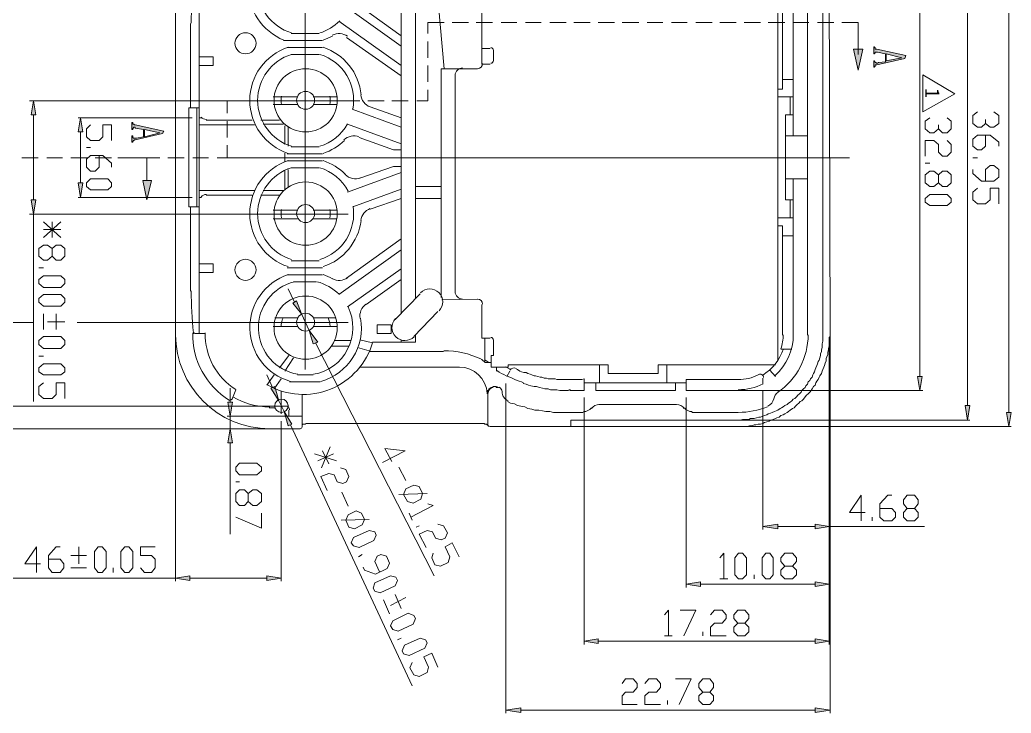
# Model space of a CAD drawing. Header units: millimetres. Extents: x 0 to 210, y 0 to 297.
# Drawn here: x 71.3 to 151.9, y 136.8 to 193.2 of the extents above; entities that cross this region are included whole.
import ezdxf

# ---------------------------------------------------------------- set-up
doc = ezdxf.new("R2010")
doc.units = ezdxf.units.MM
doc.header["$MEASUREMENT"] = 0
doc.layers.add('_U+56FE_U+5C42 1', color=7, linetype='Continuous')

# ---------------------------------------------------------------- blocks, each defined once
blk = doc.blocks.new('block 2')
at = {"layer": '_U+56FE_U+5C42 1'}
h = blk.add_hatch(color=7, dxfattribs=at)
h.dxf.hatch_style = 2
h.paths.add_polyline_path([(93.79, 170.371), (93.472, 170.18), (94.171, 169.291)])
h = blk.add_hatch(color=7, dxfattribs=at)
h.dxf.hatch_style = 2
h.paths.add_polyline_path([(95.504, 167.005), (95.123, 166.878), (94.806, 167.958)])
h = blk.add_hatch(color=7, dxfattribs=at)
h.dxf.hatch_style = 2
h.paths.add_polyline_path([(148.527, 161.862), (148.146, 161.862), (148.336, 160.655)])
h = blk.add_hatch(color=7, dxfattribs=at)
h.dxf.hatch_style = 2
h.paths.add_polyline_path([(151.892, 161.29), (151.511, 161.29), (151.702, 160.147)])
at = {"layer": '_U+56FE_U+5C42 1', "lineweight": 0}
for points in [[(151.702, 202.756), (151.702, 161.29)], [(148.336, 161.862), (148.336, 202.184)], [(94.488, 199.263), (94.488, 164.783)], [(132.906, 198.565), (132.906, 165.481)], [(83.947, 196.469), (83.947, 167.577)], [(85.852, 196.279), (85.852, 167.704)], [(105.156, 196.215), (105.791, 189.23)], [(108.839, 196.279), (108.839, 189.611)], [(133.287, 196.469), (133.287, 187.579)], [(134.176, 196.469), (134.176, 183.769)], [(135.319, 196.469), (135.319, 167.577)], [(136.589, 167.577), (136.589, 196.469)], [(137.097, 196.469), (137.16, 167.45)], [(102.299, 194.818), (102.299, 169.355)], [(103.442, 170.561), (103.442, 194.818)], [(97.917, 194.183), (102.299, 191.071)], [(102.299, 191.897), (99.187, 194.12)], [(85.154, 192.913), (85.154, 186.055)], [(97.219, 193.104), (102.299, 189.484)], [(95.631, 192.087), (93.345, 192.087)], [(92.71, 191.516), (95.885, 191.516)], [(97.854, 191.77), (102.299, 188.659)], [(95.885, 190.945), (93.028, 190.945)], [(93.345, 190.373), (95.631, 190.373)], [(108.839, 190.881), (109.537, 190.881)], [(109.792, 189.865), (109.792, 190.691)], [(86.995, 190.183), (85.852, 190.183)], [(85.852, 189.484), (86.995, 189.484)], [(86.995, 189.484), (86.995, 190.183)], [(108.839, 189.611), (109.537, 189.611)], [(108.458, 189.23), (105.537, 189.23)], [(105.537, 189.23), (105.537, 170.625)], [(106.68, 171.069), (106.68, 188.659)], [(134.176, 188.341), (133.287, 188.341)], [(133.287, 187.579), (132.906, 187.579)], [(88.138, 186.627), (88.138, 185.611)], [(90.932, 186.627), (97.981, 186.627)], [(91.885, 186.944), (93.853, 186.944)], [(91.885, 186.309), (93.853, 186.309)], [(95.123, 186.944), (97.028, 186.944)], [(95.123, 186.309), (97.028, 186.309)], [(132.906, 186.944), (134.176, 186.944)], [(133.922, 186.944), (133.922, 185.484)], [(85.027, 177.991), (85.027, 186.055)], [(85.027, 186.055), (85.852, 186.055)], [(85.662, 177.991), (85.662, 186.055)], [(98.298, 185.928), (102.299, 184.468)], [(102.299, 185.229), (99.758, 186.119)], [(134.176, 185.484), (133.541, 185.484)], [(133.541, 185.484), (133.541, 178.562)], [(149.797, 184.785), (149.479, 184.468), (149.162, 184.468), (148.781, 184.785), (148.781, 185.42), (149.162, 185.737)], [(150.495, 185.737), (150.876, 185.42), (150.876, 184.785), (150.495, 184.468), (150.178, 184.468), (149.797, 184.785), (149.797, 185.103)], [(85.852, 185.229), (86.043, 185.229)], [(85.852, 184.658), (90.361, 184.658)], [(90.17, 185.039), (86.424, 185.039)], [(88.138, 184.976), (88.138, 183.642)], [(90.869, 185.039), (92.393, 185.039)], [(91.059, 184.721), (92.71, 184.721)], [(97.917, 184.721), (102.299, 183.134)], [(92.837, 183.071), (92.837, 184.595)], [(93.091, 182.944), (93.091, 184.468)], [(149.797, 183.833), (149.797, 182.944), (149.479, 182.626), (149.162, 182.626), (148.781, 182.944), (148.781, 183.515), (149.162, 183.833), (150.178, 183.833), (150.876, 183.261), (150.876, 182.944)], [(88.138, 183.007), (88.138, 181.991)], [(98.87, 183.642), (101.664, 182.626)], [(133.541, 183.769), (135.319, 183.769)], [(92.837, 182.372), (92.837, 181.674)], [(93.028, 182.309), (95.885, 182.309)], [(95.631, 182.88), (93.345, 182.88)], [(102.299, 182.626), (101.664, 182.626)], [(138.748, 181.991), (88.138, 181.991)], [(95.885, 181.737), (93.028, 181.737)], [(148.781, 181.991), (149.162, 181.991)], [(92.837, 179.388), (92.837, 180.975)], [(93.091, 179.578), (93.091, 181.038)], [(93.345, 181.166), (95.631, 181.166)], [(97.917, 179.197), (102.299, 180.785)], [(101.664, 181.293), (98.933, 180.34)], [(101.664, 181.293), (102.299, 181.293)], [(148.781, 181.038), (148.781, 180.721), (149.479, 180.086), (150.495, 180.086), (150.876, 180.404), (150.876, 181.038), (150.495, 181.356), (150.178, 181.356), (149.797, 181.038), (149.797, 180.086)], [(133.541, 180.277), (135.319, 180.277)], [(134.176, 180.277), (134.176, 167.577)], [(90.361, 179.324), (85.852, 179.324)], [(92.71, 179.324), (91.059, 179.324)], [(98.362, 177.991), (102.299, 179.451)], [(103.442, 179.642), (105.537, 179.642)], [(149.162, 179.515), (148.781, 179.197), (148.781, 178.562), (149.162, 178.245), (149.797, 178.245), (150.178, 178.562), (150.178, 179.515), (150.876, 179.515), (150.876, 178.245)], [(86.043, 178.753), (85.852, 178.753)], [(86.424, 178.943), (90.17, 178.943)], [(92.393, 178.943), (90.869, 178.943)], [(99.758, 177.8), (102.299, 178.689)], [(105.537, 178.689), (103.442, 178.689)], [(133.541, 178.562), (134.176, 178.562)], [(133.922, 178.562), (133.922, 177.102)], [(85.027, 177.991), (85.852, 177.991)], [(85.154, 177.991), (85.154, 171.133)], [(90.932, 177.419), (97.981, 177.419)], [(91.885, 177.737), (93.853, 177.737)], [(95.123, 177.737), (97.028, 177.737)], [(91.885, 177.038), (93.853, 177.038)], [(95.123, 177.038), (97.028, 177.038)], [(132.906, 177.102), (134.176, 177.102)], [(132.906, 176.467), (133.287, 176.467)], [(133.287, 176.467), (133.287, 167.577)], [(102.299, 175.387), (97.854, 172.212)], [(133.287, 175.641), (134.176, 175.641)], [(97.219, 170.879), (102.299, 174.498)], [(86.995, 173.355), (85.852, 173.355)], [(86.995, 172.657), (86.995, 173.355)], [(95.631, 173.609), (93.345, 173.609)], [(85.852, 172.657), (86.995, 172.657)], [(93.028, 173.038), (95.885, 173.038)], [(97.917, 169.863), (102.299, 172.974)], [(95.885, 172.466), (93.028, 172.466)], [(93.536, 171.895), (95.377, 171.895)], [(99.441, 170.053), (102.299, 172.085)], [(93.599, 170.307), (93.091, 171.323)], [(103.823, 170.942), (101.791, 168.847)], [(93.79, 170.371), (93.472, 170.18), (94.171, 169.291), (93.79, 170.371)], [(93.79, 170.371), (93.472, 170.18), (94.171, 169.291), (93.79, 170.371)], [(108.458, 170.498), (105.601, 170.434)], [(94.171, 169.291), (94.806, 167.958)], [(103.315, 167.45), (105.283, 169.482)], [(108.839, 167.323), (108.839, 170.053)], [(72.39, 168.593), (67.628, 168.593)], [(90.932, 168.593), (97.981, 168.593)], [(92.012, 168.974), (93.853, 168.974)], [(95.123, 168.974), (96.965, 168.974)], [(85.471, 167.704), (86.36, 167.704)], [(93.853, 168.275), (91.885, 168.275)], [(95.504, 167.005), (95.123, 166.878), (94.806, 167.958), (95.504, 167.005)], [(95.504, 167.005), (95.123, 166.878), (94.806, 167.958), (95.504, 167.005)], [(97.092, 168.275), (95.123, 168.275)], [(100.33, 167.704), (100.33, 168.402)], [(100.33, 168.402), (101.473, 168.402)], [(101.473, 167.704), (100.33, 167.704)], [(101.473, 168.402), (101.473, 167.704)], [(104.966, 148.019), (95.314, 166.942)], [(96.837, 167.132), (98.171, 167.132)], [(99.949, 166.942), (98.933, 167.196)], [(99.949, 167.005), (103.442, 167.005)], [(102.299, 167.005), (102.299, 167.132)], [(103.442, 167.005), (103.442, 167.577)], [(108.839, 167.323), (109.537, 167.323)], [(109.093, 167.323), (109.093, 165.354)], [(109.792, 165.926), (109.792, 167.132)], [(136.589, 167.577), (136.589, 167.386), (136.589, 167.259), (136.589, 167.069), (136.525, 166.878), (136.525, 166.751), (136.525, 166.561), (136.462, 166.37), (136.462, 166.243), (136.398, 166.053), (136.398, 165.926), (136.335, 165.735), (136.271, 165.545), (136.208, 165.418), (136.144, 165.227), (136.081, 165.1), (136.017, 164.91), (135.954, 164.783), (135.89, 164.592), (135.827, 164.465), (135.763, 164.338), (135.7, 164.148), (135.573, 164.021), (135.509, 163.894), (135.382, 163.767), (135.319, 163.576), (135.192, 163.449), (135.128, 163.322), (135.001, 163.195), (134.874, 163.068), (134.811, 162.941), (134.684, 162.814), (134.557, 162.687), (134.43, 162.56), (134.303, 162.433), (134.176, 162.37), (134.049, 162.243), (133.922, 162.116), (133.795, 162.052), (133.668, 161.925), (133.477, 161.862), (133.35, 161.735), (133.223, 161.671), (133.096, 161.608), (132.906, 161.481), (132.779, 161.417), (132.652, 161.354), (132.461, 161.29), (132.334, 161.227), (132.144, 161.163), (132.017, 161.1), (131.826, 161.036), (131.699, 160.973), (131.509, 160.909), (131.382, 160.909), (131.191, 160.846), (131.001, 160.782), (130.874, 160.782), (130.683, 160.782), (130.556, 160.719), (130.366, 160.719), (130.175, 160.719), (130.048, 160.719), (129.858, 160.655), (129.667, 160.655)], [(129.731, 160.147), (129.921, 160.147), (130.112, 160.147), (130.239, 160.147), (130.429, 160.147), (130.62, 160.211), (130.81, 160.211), (131.001, 160.274), (131.128, 160.274), (131.318, 160.338), (131.509, 160.338), (131.699, 160.401), (131.826, 160.465), (132.017, 160.528), (132.207, 160.592), (132.334, 160.655), (132.525, 160.719), (132.715, 160.782), (132.842, 160.846), (133.033, 160.909), (133.16, 161.036), (133.35, 161.1), (133.477, 161.163), (133.668, 161.29), (133.795, 161.354), (133.922, 161.481), (134.112, 161.608), (134.239, 161.671), (134.366, 161.798), (134.493, 161.925), (134.62, 162.052), (134.747, 162.179), (134.874, 162.243), (135.001, 162.37), (135.128, 162.56), (135.255, 162.687), (135.382, 162.814), (135.509, 162.941), (135.636, 163.068), (135.7, 163.195), (135.827, 163.386), (135.954, 163.513), (136.017, 163.703), (136.081, 163.83), (136.208, 163.957), (136.271, 164.148), (136.335, 164.275), (136.462, 164.465), (136.525, 164.656), (136.589, 164.783), (136.652, 164.973), (136.716, 165.1), (136.779, 165.291), (136.843, 165.481), (136.843, 165.672), (136.906, 165.799), (136.97, 165.989), (136.97, 166.18), (137.033, 166.37), (137.033, 166.497), (137.097, 166.688), (137.097, 166.878), (137.097, 167.069), (137.097, 167.259), (137.097, 167.386)], [(137.16, 167.45), (137.097, 167.386)], [(96.583, 166.688), (98.044, 166.688)], [(98.743, 166.561), (99.695, 166.307)], [(105.728, 166.243), (99.695, 166.243)], [(134.049, 166.434), (133.16, 166.434)], [(93.154, 165.926), (92.393, 164.91)], [(92.837, 164.656), (93.536, 165.735)], [(109.601, 165.354), (109.093, 165.354)], [(109.601, 165.926), (109.601, 164.973)], [(109.601, 165.926), (109.792, 165.926)], [(98.87, 164.973), (106.998, 164.973)], [(109.601, 164.973), (110.998, 164.973)], [(110.046, 164.973), (110.046, 164.656)], [(110.871, 164.211), (111.125, 164.656)], [(110.998, 165.164), (110.998, 164.973)], [(119.126, 165.164), (110.998, 165.164)], [(111.633, 164.846), (111.76, 164.783), (111.951, 164.656), (112.078, 164.592), (112.268, 164.529), (112.458, 164.529), (112.586, 164.465), (112.776, 164.402), (112.903, 164.338), (113.094, 164.275), (113.221, 164.275), (113.411, 164.211), (113.602, 164.148), (113.729, 164.148), (113.919, 164.084), (114.11, 164.084), (114.237, 164.021), (114.427, 164.021), (114.618, 164.021), (114.808, 164.021), (114.935, 163.957), (115.126, 163.957), (115.316, 163.957), (115.507, 163.957), (115.697, 163.957), (115.887, 163.957), (116.015, 163.957), (116.205, 163.957), (116.396, 163.957), (116.586, 163.957), (116.777, 163.957), (116.967, 163.957), (117.158, 164.021)], [(118.428, 165.164), (118.428, 163.703)], [(119.126, 165.164), (119.126, 164.465)], [(119.126, 164.465), (123.19, 164.465)], [(123.19, 164.465), (123.19, 165.164)], [(123.19, 165.164), (132.715, 165.164)], [(123.889, 163.703), (123.889, 165.164)], [(132.715, 164.211), (132.271, 164.719)], [(91.948, 164.338), (91.377, 163.513)], [(91.948, 163.195), (92.52, 164.021)], [(95.695, 163.767), (93.218, 163.767)], [(95.123, 164.338), (93.853, 164.338)], [(117.158, 163.068), (117.158, 164.021)], [(117.158, 163.703), (125.476, 163.703)], [(118.11, 163.068), (118.11, 163.703)], [(124.587, 163.068), (124.587, 163.703)], [(125.476, 163.957), (125.476, 163.068)], [(125.476, 163.957), (129.667, 163.957)], [(131.699, 164.084), (131.699, 163.576)], [(88.837, 163.132), (88.519, 162.306)], [(92.52, 162.306), (92.52, 163.005)], [(109.283, 162.814), (109.283, 162.878), (109.347, 162.941), (109.347, 163.005), (109.347, 163.068), (109.411, 163.132), (109.411, 163.195), (109.474, 163.195), (109.537, 163.259), (109.601, 163.322), (109.665, 163.322), (109.728, 163.322), (109.792, 163.386), (109.855, 163.386), (109.919, 163.386), (109.982, 163.386), (110.046, 163.322), (110.109, 163.322), (110.173, 163.322)], [(112.204, 163.64), (112.458, 163.576), (112.649, 163.513), (112.84, 163.449), (113.094, 163.386), (113.284, 163.386), (113.538, 163.322), (113.792, 163.259), (113.983, 163.195), (114.237, 163.195), (114.427, 163.132), (114.681, 163.132), (114.935, 163.132), (115.189, 163.068), (115.38, 163.068), (115.633, 163.068), (115.887, 163.068)], [(116.015, 163.068), (117.158, 163.068)], [(124.587, 163.068), (118.11, 163.068)], [(125.476, 163.068), (129.667, 163.068)], [(94.234, 162.687), (94.234, 160.084)], [(109.347, 160.274), (109.347, 162.687)], [(110.935, 162.179), (111.189, 162.052), (111.506, 161.989), (111.76, 161.862), (112.014, 161.798), (112.332, 161.735), (112.586, 161.608), (112.903, 161.544), (113.157, 161.481), (113.475, 161.481), (113.792, 161.417), (114.046, 161.354), (114.364, 161.354), (114.681, 161.29), (114.935, 161.29), (115.253, 161.29), (115.57, 161.29)], [(91.567, 161.671), (92.012, 161.671)], [(93.154, 160.973), (93.154, 161.481)], [(115.57, 161.29), (117.094, 161.29)], [(124.651, 161.925), (118.364, 161.925)], [(125.921, 161.29), (129.667, 161.29)], [(148.527, 161.862), (148.146, 161.862), (148.336, 160.655), (148.527, 161.862)], [(148.527, 161.862), (148.146, 161.862), (148.336, 160.655), (148.527, 161.862)], [(151.892, 161.29), (151.511, 161.29), (151.702, 160.147), (151.892, 161.29)], [(151.892, 161.29), (151.511, 161.29), (151.702, 160.147), (151.892, 161.29)], [(93.154, 160.973), (94.234, 160.973)], [(116.078, 160.655), (116.078, 160.147)], [(116.078, 160.655), (129.667, 160.655)], [(129.794, 160.655), (148.527, 160.655)], [(92.964, 159.957), (58.42, 159.957)], [(91.567, 159.957), (94.044, 159.957)], [(94.234, 160.274), (94.298, 160.338)], [(94.234, 160.274), (94.234, 160.274)], [(94.298, 160.338), (94.361, 160.338), (94.488, 160.338), (94.552, 160.401), (94.679, 160.401), (94.742, 160.401), (94.806, 160.401)], [(94.806, 160.401), (108.776, 160.401)], [(108.776, 160.401), (108.903, 160.401), (109.029, 160.401), (109.093, 160.338), (109.22, 160.338)], [(109.22, 160.338), (109.283, 160.274)], [(109.283, 160.274), (109.347, 160.274)], [(109.347, 160.274), (109.347, 160.211), (109.411, 160.211), (109.411, 160.147), (109.474, 160.147)], [(109.537, 160.147), (129.731, 160.147)], [(130.112, 160.147), (151.892, 160.147)], [(101.537, 157.29), (100.965, 158.369), (102.616, 158.179), (100.775, 157.226)], [(102.108, 156.845), (102.679, 155.766)], [(102.489, 154.623), (102.679, 155.067), (103.315, 155.385), (103.759, 155.258), (104.013, 154.686), (103.886, 154.242), (103.251, 153.924), (102.807, 154.051), (102.489, 154.623)], [(102.108, 154.623), (104.394, 154.686)], [(104.458, 153.861), (104.902, 153.734), (103.061, 152.781)], [(102.933, 153.099), (103.187, 152.527)], [(103.505, 151.956), (103.759, 152.083)], [(105.283, 152.21), (105.728, 152.083), (106.045, 151.511), (105.854, 151.067), (105.537, 150.94), (105.093, 151.067), (104.839, 151.575), (104.394, 151.702), (103.759, 151.384), (104.331, 150.305)], [(104.902, 149.86), (104.775, 149.479), (105.029, 148.908), (105.474, 148.781), (106.108, 149.098), (106.236, 149.543), (105.854, 150.368), (106.426, 150.686), (106.998, 149.543)]]:
    blk.add_lwpolyline(points, dxfattribs=at)
for points, knots in [([(92.908, 200.246), (91.1, 199.581), (89.887, 197.873), (89.853, 195.947), (89.82, 194.021), (90.973, 192.272), (92.757, 191.544)], [0, 0, 0, 0, 1, 1, 1, 2, 2, 2, 2]), ([(93.582, 199.657), (91.879, 199.236), (90.665, 197.729), (90.616, 195.975), (90.567, 194.22), (91.695, 192.648), (93.373, 192.133)], [0, 0, 0, 0, 1, 1, 1, 2, 2, 2, 2]), ([(89.63, 190.437), (90.104, 190.437), (90.487, 190.82), (90.487, 191.294), (90.487, 191.767), (90.104, 192.151), (89.63, 192.151), (89.157, 192.151), (88.773, 191.767), (88.773, 191.294), (88.773, 190.82), (89.157, 190.437), (89.63, 190.437)], [0, 0, 0, 0, 1, 1, 1, 2, 2, 2, 3, 3, 3, 4, 4, 4, 4]), ([(93.093, 190.969), (91.235, 190.354), (89.98, 188.616), (89.98, 186.658), (89.98, 184.7), (91.235, 182.963), (93.093, 182.348)], [0, 0, 0, 0, 1, 1, 1, 2, 2, 2, 2]), ([(93.373, 190.391), (91.733, 189.887), (90.615, 188.373), (90.615, 186.658), (90.615, 184.943), (91.733, 183.429), (93.373, 182.925)], [0, 0, 0, 0, 1, 1, 1, 2, 2, 2, 2]), ([(94.52, 184.087), (95.94, 184.087), (97.092, 185.238), (97.092, 186.658), (97.092, 188.079), (95.94, 189.23), (94.52, 189.23), (93.099, 189.23), (91.948, 188.079), (91.948, 186.658), (91.948, 185.238), (93.099, 184.087), (94.52, 184.087)], [0, 0, 0, 0, 1, 1, 1, 2, 2, 2, 3, 3, 3, 4, 4, 4, 4]), ([(94.52, 185.928), (94.923, 185.928), (95.25, 186.255), (95.25, 186.658), (95.25, 187.062), (94.923, 187.388), (94.52, 187.388), (94.116, 187.388), (93.79, 187.062), (93.79, 186.658), (93.79, 186.255), (94.116, 185.928), (94.52, 185.928)], [0, 0, 0, 0, 1, 1, 1, 2, 2, 2, 3, 3, 3, 4, 4, 4, 4]), ([(93.093, 181.761), (91.235, 181.146), (89.98, 179.409), (89.98, 177.451), (89.98, 175.493), (91.235, 173.755), (93.093, 173.14)], [0, 0, 0, 0, 1, 1, 1, 2, 2, 2, 2]), ([(93.373, 181.184), (91.733, 180.68), (90.615, 179.166), (90.615, 177.451), (90.615, 175.736), (91.733, 174.222), (93.373, 173.718)], [0, 0, 0, 0, 1, 1, 1, 2, 2, 2, 2]), ([(94.52, 174.879), (95.94, 174.879), (97.092, 176.03), (97.092, 177.451), (97.092, 178.871), (95.94, 180.023), (94.52, 180.023), (93.099, 180.023), (91.948, 178.871), (91.948, 177.451), (91.948, 176.03), (93.099, 174.879), (94.52, 174.879)], [0, 0, 0, 0, 1, 1, 1, 2, 2, 2, 3, 3, 3, 4, 4, 4, 4]), ([(94.52, 176.721), (94.923, 176.721), (95.25, 177.047), (95.25, 177.451), (95.25, 177.854), (94.923, 178.181), (94.52, 178.181), (94.116, 178.181), (93.79, 177.854), (93.79, 177.451), (93.79, 177.047), (94.116, 176.721), (94.52, 176.721)], [0, 0, 0, 0, 1, 1, 1, 2, 2, 2, 3, 3, 3, 4, 4, 4, 4]), ([(89.63, 172.022), (90.104, 172.022), (90.487, 172.405), (90.487, 172.879), (90.487, 173.352), (90.104, 173.736), (89.63, 173.736), (89.157, 173.736), (88.773, 173.352), (88.773, 172.879), (88.773, 172.405), (89.157, 172.022), (89.63, 172.022)], [0, 0, 0, 0, 1, 1, 1, 2, 2, 2, 3, 3, 3, 4, 4, 4, 4]), ([(93.093, 172.49), (91.2, 171.864), (89.938, 170.076), (89.981, 168.082), (90.023, 166.089), (91.362, 164.356), (93.28, 163.812)], [0, 0, 0, 0, 1, 1, 1, 2, 2, 2, 2]), ([(93.604, 171.911), (91.834, 171.476), (90.613, 169.859), (90.681, 168.038), (90.748, 166.217), (92.085, 164.694), (93.881, 164.391)], [0, 0, 0, 0, 1, 1, 1, 2, 2, 2, 2]), ([(105.366, 169.543), (105.77, 169.957), (105.762, 170.62), (105.349, 171.025), (104.935, 171.429), (104.271, 171.421), (103.867, 171.008)], [0, 0, 0, 0, 1, 1, 1, 2, 2, 2, 2]), ([(94.52, 165.608), (95.94, 165.608), (97.092, 166.759), (97.092, 168.18), (97.092, 169.6), (95.94, 170.752), (94.52, 170.752), (93.099, 170.752), (91.948, 169.6), (91.948, 168.18), (91.948, 166.759), (93.099, 165.608), (94.52, 165.608)], [0, 0, 0, 0, 1, 1, 1, 2, 2, 2, 3, 3, 3, 4, 4, 4, 4]), ([(94.52, 167.894), (94.923, 167.894), (95.25, 168.221), (95.25, 168.624), (95.25, 169.028), (94.923, 169.355), (94.52, 169.355), (94.116, 169.355), (93.79, 169.028), (93.79, 168.624), (93.79, 168.221), (94.116, 167.894), (94.52, 167.894)], [0, 0, 0, 0, 1, 1, 1, 2, 2, 2, 3, 3, 3, 4, 4, 4, 4]), ([(95.158, 164.391), (96.354, 164.593), (97.384, 165.347), (97.937, 166.425), (98.491, 167.504), (98.503, 168.78), (97.97, 169.869)], [0, 0, 0, 0, 1, 1, 1, 2, 2, 2, 2]), ([(101.835, 168.912), (101.43, 168.498), (101.438, 167.835), (101.852, 167.43), (102.266, 167.026), (102.929, 167.034), (103.334, 167.447)], [0, 0, 0, 0, 1, 1, 1, 2, 2, 2, 2]), ([(91.408, 163.529), (92.976, 162.629), (94.872, 162.502), (96.547, 163.185), (98.221, 163.868), (99.488, 165.284), (99.981, 167.023)], [0, 0, 0, 0, 1, 1, 1, 2, 2, 2, 2]), ([(131.762, 164.116), (131.762, 164.215), (131.711, 164.307), (131.627, 164.359), (131.543, 164.411), (131.438, 164.416), (131.349, 164.371)], [0, 0, 0, 0, 1, 1, 1, 2, 2, 2, 2]), ([(110.232, 163.315), (110.042, 163.416), (109.812, 163.408), (109.63, 163.293), (109.447, 163.179), (109.339, 162.975), (109.347, 162.76)], [0, 0, 0, 0, 1, 1, 1, 2, 2, 2, 2]), ([(88.374, 162.32), (88.398, 162.305), (88.427, 162.302), (88.454, 162.311), (88.48, 162.32), (88.502, 162.34), (88.512, 162.366)], [0, 0, 0, 0, 1, 1, 1, 2, 2, 2, 2]), ([(92.551, 161.29), (92.849, 161.29), (93.091, 161.532), (93.091, 161.83), (93.091, 162.128), (92.849, 162.37), (92.551, 162.37), (92.253, 162.37), (92.012, 162.128), (92.012, 161.83), (92.012, 161.532), (92.253, 161.29), (92.551, 161.29)], [0, 0, 0, 0, 1, 1, 1, 2, 2, 2, 3, 3, 3, 4, 4, 4, 4])]:
    blk.add_open_spline(points, degree=3, knots=knots, dxfattribs=at)
for points in [[(85.392, 196.339), (85.275, 195.211), (85.217, 194.078), (85.217, 192.945)], [(95.667, 192.133), (96.279, 192.321), (96.836, 192.657), (97.288, 193.111)], [(95.946, 191.555), (96.207, 191.642), (96.46, 191.752), (96.701, 191.884)], [(97.933, 191.869), (97.566, 192.131), (97.082, 192.16), (96.686, 191.943)], [(98.357, 185.934), (98.726, 187.888), (97.568, 189.807), (95.667, 190.391)], [(99.037, 187.113), (98.858, 188.895), (97.647, 190.406), (95.946, 190.969)], [(109.792, 190.722), (109.792, 190.845), (109.692, 190.945), (109.569, 190.945)], [(108.49, 189.23), (108.718, 189.23), (108.903, 189.415), (108.903, 189.643)], [(109.569, 189.675), (109.692, 189.675), (109.792, 189.774), (109.792, 189.897)], [(107.283, 189.294), (106.95, 189.294), (106.68, 189.023), (106.68, 188.69)], [(99.002, 187.112), (99.048, 186.663), (99.346, 186.28), (99.769, 186.126)], [(92.549, 187.001), (92.51, 186.774), (92.51, 186.542), (92.549, 186.315)], [(96.49, 186.315), (96.53, 186.542), (96.53, 186.774), (96.49, 187.001)], [(86.024, 185.283), (86.138, 185.168), (86.293, 185.103), (86.455, 185.103)], [(95.667, 182.925), (96.626, 183.22), (97.434, 183.872), (97.925, 184.746)], [(98.859, 183.698), (98.435, 183.852), (97.96, 183.75), (97.637, 183.436)], [(95.946, 182.348), (96.6, 182.564), (97.195, 182.926), (97.688, 183.407)], [(97.756, 180.636), (97.25, 181.149), (96.63, 181.535), (95.946, 181.761)], [(97.977, 179.267), (97.493, 180.188), (96.662, 180.878), (95.667, 181.184)], [(97.746, 180.627), (98.069, 180.299), (98.553, 180.19), (98.985, 180.347)], [(86.455, 179.007), (86.293, 179.007), (86.138, 178.941), (86.024, 178.826)], [(92.549, 177.794), (92.51, 177.567), (92.51, 177.335), (92.549, 177.108)], [(95.667, 173.718), (97.528, 174.29), (98.683, 176.145), (98.376, 178.067)], [(96.49, 177.108), (96.53, 177.335), (96.53, 177.567), (96.49, 177.794)], [(99.769, 177.856), (99.354, 177.705), (99.059, 177.333), (99.005, 176.895)], [(95.946, 173.14), (97.614, 173.692), (98.814, 175.157), (99.027, 176.901)], [(97.236, 170.897), (96.74, 171.393), (96.117, 171.743), (95.436, 171.911)], [(96.701, 172.162), (96.46, 172.294), (96.207, 172.404), (95.946, 172.49)], [(96.686, 172.166), (97.082, 171.949), (97.566, 171.978), (97.933, 172.24)], [(85.217, 171.164), (85.217, 170.03), (85.275, 168.896), (85.392, 167.767)], [(106.68, 171.101), (106.68, 170.768), (106.95, 170.498), (107.283, 170.498)], [(108.903, 170.085), (108.903, 170.313), (108.718, 170.498), (108.49, 170.498)], [(99.425, 170.088), (99.058, 169.826), (98.873, 169.377), (98.95, 168.932)], [(92.686, 168.98), (92.592, 168.763), (92.536, 168.53), (92.523, 168.294)], [(95.759, 163.812), (97.994, 164.446), (99.389, 166.664), (98.994, 168.953)], [(96.517, 168.294), (96.503, 168.53), (96.448, 168.763), (96.353, 168.98)], [(85.346, 167.763), (85.291, 165.53), (86.43, 163.437), (88.335, 162.272)], [(85.503, 167.767), (85.45, 167.767), (85.408, 167.725), (85.408, 167.672)], [(86.362, 167.762), (86.307, 165.894), (87.252, 164.138), (88.841, 163.154)], [(83.947, 167.608), (83.947, 163.382), (87.373, 159.957), (91.599, 159.957)], [(109.792, 167.164), (109.792, 167.286), (109.692, 167.386), (109.569, 167.386)], [(132.701, 164.287), (133.64, 165.136), (134.176, 166.343), (134.176, 167.608)], [(132.915, 162.923), (134.459, 163.983), (135.382, 165.735), (135.382, 167.608)], [(133.161, 166.449), (133.286, 166.823), (133.35, 167.214), (133.35, 167.608)], [(108.756, 165.635), (107.819, 166.077), (106.795, 166.307), (105.759, 166.307)], [(131.659, 164.304), (132.474, 164.788), (133.082, 165.556), (133.365, 166.461)], [(108.796, 165.63), (108.873, 165.57), (108.95, 165.51), (109.028, 165.451)], [(108.991, 165.462), (109.026, 165.436), (109.06, 165.41), (109.095, 165.384)], [(109.102, 165.57), (109.2, 165.496), (109.298, 165.423), (109.398, 165.352)], [(109.281, 162.829), (109.222, 164.03), (108.231, 164.973), (107.029, 164.973)], [(110.066, 164.686), (110.318, 164.535), (110.576, 164.394), (110.838, 164.263)], [(110.766, 165.009), (110.911, 164.929), (111.058, 164.853), (111.207, 164.78)], [(111.65, 164.87), (111.461, 164.959), (111.235, 164.893), (111.124, 164.716)], [(110.871, 164.275), (111.313, 164.055), (111.769, 163.865), (112.237, 163.706)], [(129.699, 163.957), (130.265, 163.957), (130.823, 164.089), (131.329, 164.341)], [(110.221, 163.33), (110.233, 163.323), (110.246, 163.317), (110.258, 163.31)], [(110.49, 162.977), (110.489, 163.128), (110.404, 163.267), (110.27, 163.338)], [(110.49, 162.97), (110.491, 162.649), (110.686, 162.36), (110.983, 162.238)], [(115.919, 163.132), (115.967, 163.132), (116.015, 163.132), (116.063, 163.132)], [(129.699, 163.132), (130.404, 163.132), (131.1, 163.298), (131.728, 163.618)], [(132.933, 162.929), (132.752, 162.805), (132.631, 162.612), (132.597, 162.396)], [(88.601, 162.557), (89.508, 162.019), (90.544, 161.735), (91.599, 161.735)], [(94.234, 162.765), (94.234, 162.75), (94.234, 162.734), (94.234, 162.719)], [(109.347, 162.719), (109.347, 162.748), (109.346, 162.778), (109.345, 162.807)], [(132.093, 161.793), (132.351, 161.898), (132.536, 162.131), (132.579, 162.406)], [(93.218, 161.512), (93.218, 161.591), (93.177, 161.663), (93.109, 161.703)], [(117.126, 161.354), (117.373, 161.354), (117.606, 161.469), (117.756, 161.665)], [(118.396, 161.925), (118.148, 161.925), (117.915, 161.81), (117.765, 161.613)], [(125.313, 161.613), (125.163, 161.81), (124.93, 161.925), (124.682, 161.925)], [(125.322, 161.665), (125.472, 161.469), (125.705, 161.354), (125.952, 161.354)], [(129.699, 161.29), (130.513, 161.29), (131.32, 161.447), (132.075, 161.754)], [(94.075, 159.957), (94.163, 159.957), (94.234, 160.028), (94.234, 160.115)]]:
    blk.add_open_spline(points, degree=3, dxfattribs=at)
blk = doc.blocks.new('block 4')
at = {"layer": '_U+56FE_U+5C42 1'}
h = blk.add_hatch(color=7, dxfattribs=at)
h.dxf.hatch_style = 2
h.paths.add_polyline_path([(82.677, 184.023), (81.407, 183.705), (81.407, 184.277)])
h.paths.add_polyline_path([(81.344, 184.277), (81.344, 183.705), (80.772, 183.579), (80.709, 183.579), (80.645, 183.579), (80.582, 183.579), (80.518, 183.579), (80.455, 183.642), (80.455, 183.705), (80.455, 183.769), (80.391, 183.769), (80.391, 183.261), (80.455, 183.261), (80.455, 183.325), (80.518, 183.388), (80.582, 183.388), (80.582, 183.452), (80.645, 183.452), (82.868, 183.96), (82.995, 184.15), (80.645, 184.658), (80.582, 184.658), (80.582, 184.721), (80.518, 184.721), (80.455, 184.721), (80.455, 184.785), (80.455, 184.849), (80.391, 184.849), (80.391, 184.277), (80.455, 184.277), (80.455, 184.341), (80.455, 184.404), (80.518, 184.404), (80.518, 184.468), (80.582, 184.468), (80.645, 184.468), (80.645, 184.404)])
h = blk.add_hatch(color=7, dxfattribs=at)
h.dxf.hatch_style = 2
h.paths.add_polyline_path([(92.012, 163.386), (91.694, 163.259), (92.329, 162.243)])
h = blk.add_hatch(color=7, dxfattribs=at)
h.dxf.hatch_style = 2
h.paths.add_polyline_path([(93.408, 160.338), (93.091, 160.211), (92.774, 161.354)])
h = blk.add_hatch(color=7, dxfattribs=at)
h.dxf.hatch_style = 2
h.paths.add_polyline_path([(85.09, 148.019), (85.09, 147.638), (83.947, 147.828)])
h = blk.add_hatch(color=7, dxfattribs=at)
h.dxf.hatch_style = 2
h.paths.add_polyline_path([(91.377, 148.019), (91.377, 147.638), (92.52, 147.828)])
at = {"layer": '_U+56FE_U+5C42 1', "lineweight": 0}
for points in [[(105.791, 192.977), (104.458, 192.977)], [(104.458, 192.087), (104.458, 192.977)], [(107.76, 192.977), (106.426, 192.977)], [(109.728, 192.977), (108.395, 192.977)], [(111.697, 192.977), (110.427, 192.977)], [(113.665, 192.977), (112.395, 192.977)], [(115.697, 192.977), (114.364, 192.977)], [(117.666, 192.977), (116.332, 192.977)], [(119.634, 192.977), (118.301, 192.977)], [(121.603, 192.977), (120.269, 192.977)], [(123.571, 192.977), (122.301, 192.977)], [(125.54, 192.977), (124.27, 192.977)], [(127.572, 192.977), (126.238, 192.977)], [(129.54, 192.977), (128.207, 192.977)], [(131.509, 192.977), (130.175, 192.977)], [(133.477, 192.977), (132.144, 192.977)], [(135.446, 192.977), (134.176, 192.977)], [(137.478, 192.977), (136.144, 192.977)], [(139.446, 192.977), (138.113, 192.977)], [(104.458, 190.119), (104.458, 191.453)], [(104.458, 188.151), (104.458, 189.484)], [(104.458, 186.627), (104.458, 187.516)], [(88.138, 186.627), (89.027, 186.627)], [(89.662, 186.627), (90.996, 186.627)], [(91.694, 186.627), (92.964, 186.627)], [(93.662, 186.627), (94.933, 186.627)], [(95.631, 186.627), (96.965, 186.627)], [(97.6, 186.627), (98.933, 186.627)], [(99.568, 186.627), (100.902, 186.627)], [(101.537, 186.627), (102.87, 186.627)], [(103.569, 186.627), (104.458, 186.627)], [(81.344, 184.277), (81.344, 183.705), (80.772, 183.579), (80.709, 183.579), (80.645, 183.579), (80.582, 183.579), (80.518, 183.579), (80.455, 183.642), (80.455, 183.705), (80.455, 183.769), (80.391, 183.769), (80.391, 183.261), (80.455, 183.261), (80.455, 183.325), (80.518, 183.388), (80.582, 183.388), (80.582, 183.452), (80.645, 183.452), (82.868, 183.96), (82.995, 184.15), (80.645, 184.658), (80.582, 184.658), (80.582, 184.721), (80.518, 184.721), (80.455, 184.721), (80.455, 184.785), (80.455, 184.849), (80.391, 184.849), (80.391, 184.277), (80.455, 184.277), (80.455, 184.341), (80.455, 184.404), (80.518, 184.404), (80.518, 184.468), (80.582, 184.468), (80.645, 184.468), (80.645, 184.404), (81.344, 184.277)], [(82.677, 184.023), (82.677, 184.023), (81.407, 183.705), (81.407, 184.277), (82.677, 184.023)], [(82.296, 181.991), (79.248, 181.991)], [(75.946, 168.593), (90.932, 168.593)], [(83.947, 168.021), (83.947, 147.574)], [(91.821, 163.322), (91.377, 164.338)], [(92.012, 163.386), (91.694, 163.259), (92.329, 162.243), (92.012, 163.386)], [(92.012, 163.386), (91.694, 163.259), (92.329, 162.243), (92.012, 163.386)], [(92.329, 162.243), (92.774, 161.354)], [(92.52, 162.433), (92.52, 161.163)], [(91.948, 161.798), (62.865, 161.798)], [(91.948, 161.798), (93.154, 161.798)], [(93.408, 160.338), (93.091, 160.211), (92.774, 161.354), (93.408, 160.338)], [(93.408, 160.338), (93.091, 160.211), (92.774, 161.354), (93.408, 160.338)], [(92.52, 160.592), (92.52, 147.574)], [(103.187, 139.065), (93.282, 160.274)], [(96.52, 158.496), (95.822, 156.782)], [(96.393, 157.099), (95.885, 158.179)], [(97.028, 157.353), (95.25, 157.925)], [(95.504, 157.353), (96.774, 157.925)], [(97.346, 156.782), (97.79, 156.655), (98.044, 156.083), (97.854, 155.639), (97.536, 155.512), (97.092, 155.639), (96.837, 156.21), (96.393, 156.337), (95.758, 156.083), (96.266, 154.94)], [(97.473, 154.813), (97.981, 153.67)], [(97.79, 152.527), (97.981, 152.972), (98.616, 153.289), (99.06, 153.099), (99.314, 152.591), (99.124, 152.146), (98.489, 151.829), (98.044, 151.956), (97.79, 152.527)], [(97.409, 152.527), (99.695, 152.591)], [(98.235, 150.686), (98.425, 151.13), (99.695, 151.702), (100.14, 151.575), (100.267, 151.321), (100.076, 150.876), (98.87, 150.305), (98.425, 150.432), (98.235, 150.686)], [(72.962, 148.971), (71.692, 148.971), (72.644, 150.368), (72.644, 148.273)], [(73.597, 149.352), (74.549, 149.352), (74.867, 148.971), (74.867, 148.654), (74.549, 148.273), (73.914, 148.273), (73.597, 148.654), (73.597, 149.67), (74.232, 150.368), (74.549, 150.368)], [(76.073, 148.971), (76.073, 150.368)], [(77.661, 148.273), (77.343, 148.654), (77.343, 149.987), (77.661, 150.368), (77.978, 150.368), (78.296, 149.987), (78.296, 148.654), (77.978, 148.273), (77.661, 148.273)], [(79.82, 148.273), (79.502, 148.654), (79.502, 149.987), (79.82, 150.368), (80.137, 150.368), (80.455, 149.987), (80.455, 148.654), (80.137, 148.273), (79.82, 148.273)], [(81.09, 148.654), (81.407, 148.273), (81.979, 148.273), (82.296, 148.654), (82.296, 149.352), (81.979, 149.67), (81.09, 149.67), (81.09, 150.368), (82.296, 150.368)], [(75.438, 149.67), (76.708, 149.67)], [(98.806, 149.543), (99.124, 149.733)], [(99.187, 148.717), (99.314, 148.463), (100.203, 148.146), (101.156, 148.59), (101.346, 149.035), (101.092, 149.606), (100.648, 149.733), (100.33, 149.606), (100.14, 149.162), (100.521, 148.336)], [(75.438, 148.654), (76.708, 148.654)], [(78.867, 148.273), (78.867, 148.654)], [(83.947, 147.828), (66.866, 147.828)], [(85.09, 148.019), (85.09, 147.638), (83.947, 147.828), (85.09, 148.019)], [(85.09, 148.019), (85.09, 147.638), (83.947, 147.828), (85.09, 148.019)], [(91.377, 147.828), (85.09, 147.828)], [(91.377, 148.019), (91.377, 147.638), (92.52, 147.828), (91.377, 148.019)], [(91.377, 148.019), (91.377, 147.638), (92.52, 147.828), (91.377, 148.019)], [(100.012, 147.003), (100.14, 147.447), (101.41, 148.019), (101.854, 147.892), (101.981, 147.638), (101.791, 147.193), (100.584, 146.622), (100.14, 146.749), (100.012, 147.003)], [(100.838, 146.05), (101.346, 144.907)], [(101.41, 145.606), (102.679, 146.241)], [(101.791, 146.495), (102.299, 145.352)], [(101.41, 143.955), (101.6, 144.336), (102.87, 144.971), (103.315, 144.78), (103.442, 144.526), (103.251, 144.082), (102.045, 143.51), (101.6, 143.637), (101.41, 143.955)], [(101.981, 142.812), (102.299, 142.939)], [(102.362, 141.923), (102.553, 142.367), (103.823, 142.939), (104.267, 142.812), (104.394, 142.558), (104.204, 142.113), (102.933, 141.542), (102.489, 141.669), (102.362, 141.923)], [(103.187, 140.97), (102.997, 140.526), (103.315, 139.954), (103.759, 139.827), (104.394, 140.145), (104.521, 140.589), (104.14, 141.415), (104.775, 141.732), (105.283, 140.589)]]:
    blk.add_lwpolyline(points, dxfattribs=at)
blk = doc.blocks.new('block 6')
at = {"layer": '_U+56FE_U+5C42 1'}
h = blk.add_hatch(color=7, dxfattribs=at)
h.dxf.hatch_style = 2
h.paths.add_polyline_path([(139.446, 189.103), (139.065, 190.818), (139.827, 190.818)])
h = blk.add_hatch(color=7, dxfattribs=at)
h.dxf.hatch_style = 2
h.paths.add_polyline_path([(143.002, 190.119), (141.732, 189.865), (141.732, 190.437)])
h.paths.add_polyline_path([(141.669, 190.437), (141.669, 189.802), (141.097, 189.738), (141.034, 189.675), (140.97, 189.675), (140.907, 189.675), (140.907, 189.738), (140.843, 189.738), (140.843, 189.802), (140.78, 189.802), (140.78, 189.865), (140.716, 189.865), (140.716, 189.357), (140.78, 189.357), (140.78, 189.421), (140.843, 189.421), (140.843, 189.484), (140.843, 189.548), (140.907, 189.548), (140.97, 189.548), (143.256, 190.056), (143.32, 190.31), (140.97, 190.818), (140.907, 190.818), (140.843, 190.818), (140.843, 190.881), (140.843, 190.945), (140.78, 190.945), (140.78, 191.008), (140.716, 191.008), (140.716, 190.437), (140.78, 190.437), (140.78, 190.5), (140.843, 190.5), (140.843, 190.563), (140.907, 190.563), (140.97, 190.563), (141.034, 190.563)])
h = blk.add_hatch(color=7, dxfattribs=at)
h.dxf.hatch_style = 2
h.paths.add_polyline_path([(72.581, 185.484), (72.2, 185.484), (72.39, 186.627)])
h = blk.add_hatch(color=7, dxfattribs=at)
h.dxf.hatch_style = 2
h.paths.add_polyline_path([(76.391, 184.087), (76.01, 184.087), (76.2, 185.229)])
h = blk.add_hatch(color=7, dxfattribs=at)
h.dxf.hatch_style = 2
h.paths.add_polyline_path([(76.391, 179.959), (76.01, 179.959), (76.2, 178.753)])
h = blk.add_hatch(color=7, dxfattribs=at)
h.dxf.hatch_style = 2
h.paths.add_polyline_path([(81.598, 178.562), (81.28, 180.15), (81.979, 180.15)])
h = blk.add_hatch(color=7, dxfattribs=at)
h.dxf.hatch_style = 2
h.paths.add_polyline_path([(72.581, 178.562), (72.2, 178.562), (72.39, 177.419)])
h = blk.add_hatch(color=7, dxfattribs=at)
h.dxf.hatch_style = 2
h.paths.add_polyline_path([(144.653, 164.211), (144.272, 164.211), (144.463, 163.068)])
h = blk.add_hatch(color=7, dxfattribs=at)
h.dxf.hatch_style = 2
h.paths.add_polyline_path([(88.583, 162.116), (88.202, 162.116), (88.392, 160.973)])
h = blk.add_hatch(color=7, dxfattribs=at)
h.dxf.hatch_style = 2
h.paths.add_polyline_path([(88.583, 158.814), (88.202, 158.814), (88.392, 159.957)])
h = blk.add_hatch(color=7, dxfattribs=at)
h.dxf.hatch_style = 2
h.paths.add_polyline_path([(132.906, 152.21), (132.906, 151.829), (131.699, 152.019)])
h = blk.add_hatch(color=7, dxfattribs=at)
h.dxf.hatch_style = 2
h.paths.add_polyline_path([(135.954, 152.21), (135.954, 151.829), (137.097, 152.019)])
h = blk.add_hatch(color=7, dxfattribs=at)
h.dxf.hatch_style = 2
h.paths.add_polyline_path([(126.619, 147.511), (126.619, 147.13), (125.476, 147.32)])
h = blk.add_hatch(color=7, dxfattribs=at)
h.dxf.hatch_style = 2
h.paths.add_polyline_path([(135.954, 147.511), (135.954, 147.13), (137.097, 147.32)])
h = blk.add_hatch(color=7, dxfattribs=at)
h.dxf.hatch_style = 2
h.paths.add_polyline_path([(118.301, 142.875), (118.301, 142.494), (117.158, 142.685)])
h = blk.add_hatch(color=7, dxfattribs=at)
h.dxf.hatch_style = 2
h.paths.add_polyline_path([(135.954, 142.875), (135.954, 142.494), (137.097, 142.685)])
h = blk.add_hatch(color=7, dxfattribs=at)
h.dxf.hatch_style = 2
h.paths.add_polyline_path([(112.014, 137.287), (112.014, 136.906), (110.808, 137.097)])
h = blk.add_hatch(color=7, dxfattribs=at)
h.dxf.hatch_style = 2
h.paths.add_polyline_path([(135.954, 137.287), (135.954, 136.906), (137.16, 137.097)])
at = {"layer": '_U+56FE_U+5C42 1', "lineweight": 0}
for points in [[(144.463, 164.211), (144.463, 199.771)], [(139.446, 190.373), (139.446, 192.977)], [(139.446, 189.103), (139.065, 190.818), (139.827, 190.818), (139.446, 189.103)], [(139.446, 189.103), (139.065, 190.818), (139.827, 190.818), (139.446, 189.103)], [(141.669, 190.437), (141.669, 189.802), (141.097, 189.738), (141.034, 189.675), (140.97, 189.675), (140.907, 189.675), (140.907, 189.738), (140.843, 189.738), (140.843, 189.802), (140.78, 189.802), (140.78, 189.865), (140.716, 189.865), (140.716, 189.357), (140.78, 189.357), (140.78, 189.421), (140.843, 189.421), (140.843, 189.484), (140.843, 189.548), (140.907, 189.548), (140.97, 189.548), (143.256, 190.056), (143.32, 190.31), (140.97, 190.818), (140.907, 190.818), (140.843, 190.818), (140.843, 190.881), (140.843, 190.945), (140.78, 190.945), (140.78, 191.008), (140.716, 191.008), (140.716, 190.437), (140.78, 190.437), (140.78, 190.5), (140.843, 190.5), (140.843, 190.563), (140.907, 190.563), (140.97, 190.563), (141.034, 190.563), (141.669, 190.437)], [(143.002, 190.119), (143.002, 190.119), (141.732, 189.865), (141.732, 190.437), (143.002, 190.119)], [(147.32, 187.198), (144.717, 188.722), (144.717, 185.737), (147.32, 187.198)], [(91.758, 186.627), (72.073, 186.627)], [(72.581, 185.484), (72.2, 185.484), (72.39, 186.627), (72.581, 185.484)], [(72.581, 185.484), (72.2, 185.484), (72.39, 186.627), (72.581, 185.484)], [(72.39, 185.484), (72.39, 178.562)], [(85.281, 185.229), (76.01, 185.229)], [(76.391, 184.087), (76.01, 184.087), (76.2, 185.229), (76.391, 184.087)], [(76.391, 184.087), (76.01, 184.087), (76.2, 185.229), (76.391, 184.087)], [(77.026, 184.658), (76.708, 184.341), (76.708, 183.705), (77.026, 183.388), (77.724, 183.388), (78.042, 183.705), (78.042, 184.658), (78.74, 184.658), (78.74, 183.388)], [(145.987, 184.341), (145.606, 184.023), (145.288, 184.023), (144.907, 184.341), (144.907, 184.976), (145.288, 185.229)], [(146.685, 185.229), (147.003, 184.976), (147.003, 184.341), (146.685, 184.023), (146.304, 184.023), (145.987, 184.341), (145.987, 184.658)], [(76.2, 184.087), (76.2, 179.959)], [(146.685, 183.388), (147.003, 183.071), (147.003, 182.436), (146.685, 182.118), (146.304, 182.118), (145.987, 182.436), (145.987, 183.071), (145.606, 183.388), (144.907, 183.388), (144.907, 182.118)], [(76.708, 182.817), (77.026, 182.817)], [(72.771, 181.991), (71.438, 181.991)], [(74.74, 181.991), (73.47, 181.991)], [(76.772, 181.991), (75.438, 181.991)], [(77.724, 182.182), (77.724, 181.229), (77.407, 180.912), (77.026, 180.912), (76.708, 181.229), (76.708, 181.864), (77.026, 182.182), (78.042, 182.182), (78.74, 181.546), (78.74, 181.229)], [(78.74, 181.991), (77.407, 181.991)], [(80.709, 181.991), (79.375, 181.991)], [(82.677, 181.991), (81.344, 181.991)], [(81.598, 180.15), (81.598, 181.991)], [(84.646, 181.991), (83.312, 181.991)], [(86.614, 181.991), (85.344, 181.991)], [(88.138, 181.991), (87.313, 181.991)], [(144.907, 181.546), (145.288, 181.546)], [(144.907, 180.594), (145.288, 180.912), (145.606, 180.912), (145.987, 180.594), (145.987, 179.959), (146.304, 179.642), (146.685, 179.642), (147.003, 179.959), (147.003, 180.594), (146.685, 180.912), (146.304, 180.912), (145.987, 180.594)], [(145.987, 179.959), (145.606, 179.642), (145.288, 179.642), (144.907, 179.959), (144.907, 180.594)], [(76.391, 179.959), (76.01, 179.959), (76.2, 178.753), (76.391, 179.959)], [(76.391, 179.959), (76.01, 179.959), (76.2, 178.753), (76.391, 179.959)], [(76.708, 179.959), (77.026, 180.277), (78.423, 180.277), (78.74, 179.959), (78.74, 179.642), (78.423, 179.388), (77.026, 179.388), (76.708, 179.642), (76.708, 179.959)], [(81.598, 178.562), (81.28, 180.15), (81.979, 180.15), (81.598, 178.562)], [(81.598, 178.562), (81.28, 180.15), (81.979, 180.15), (81.598, 178.562)], [(144.907, 178.689), (145.288, 179.007), (146.685, 179.007), (147.003, 178.689), (147.003, 178.372), (146.685, 178.118), (145.288, 178.118), (144.907, 178.372), (144.907, 178.689)], [(72.581, 178.562), (72.2, 178.562), (72.39, 177.419), (72.581, 178.562)], [(72.581, 178.562), (72.2, 178.562), (72.39, 177.419), (72.581, 178.562)], [(85.281, 178.753), (76.01, 178.753)], [(91.758, 177.419), (72.073, 177.419)], [(72.39, 177.419), (72.39, 162.179)], [(74.613, 175.514), (73.216, 176.784)], [(74.613, 176.784), (73.216, 175.514)], [(73.914, 175.514), (73.914, 176.784)], [(73.216, 176.149), (74.613, 176.149)], [(72.835, 174.625), (73.216, 174.879), (73.533, 174.879), (73.914, 174.625), (73.914, 173.99), (74.232, 173.673), (74.613, 173.673), (74.93, 173.99), (74.93, 174.625), (74.613, 174.879), (74.232, 174.879), (73.914, 174.625)], [(73.914, 173.99), (73.533, 173.673), (73.216, 173.673), (72.835, 173.99), (72.835, 174.625)], [(72.835, 173.038), (73.216, 173.038)], [(72.835, 172.085), (73.216, 172.403), (74.613, 172.403), (74.93, 172.085), (74.93, 171.768), (74.613, 171.45), (73.216, 171.45), (72.835, 171.768), (72.835, 172.085)], [(72.835, 170.561), (73.216, 170.879), (74.613, 170.879), (74.93, 170.561), (74.93, 170.244), (74.613, 169.926), (73.216, 169.926), (72.835, 170.244), (72.835, 170.561)], [(73.216, 169.291), (73.216, 168.021)], [(74.232, 169.291), (74.232, 168.021)], [(73.533, 168.656), (74.93, 168.656)], [(137.16, 168.847), (137.16, 136.843)], [(72.835, 167.132), (73.216, 167.45), (74.613, 167.45), (74.93, 167.132), (74.93, 166.815), (74.613, 166.497), (73.216, 166.497), (72.835, 166.815), (72.835, 167.132)], [(137.097, 166.815), (137.097, 142.431)], [(137.097, 166.815), (137.097, 147.066)], [(72.835, 165.862), (73.216, 165.862)], [(72.835, 164.91), (73.216, 165.227), (74.613, 165.227), (74.93, 164.91), (74.93, 164.592), (74.613, 164.338), (73.216, 164.338), (72.835, 164.592), (72.835, 164.91)], [(73.216, 163.703), (72.835, 163.386), (72.835, 162.751), (73.216, 162.433), (73.914, 162.433), (74.232, 162.751), (74.232, 163.703), (74.93, 163.703), (74.93, 162.433)], [(144.653, 164.211), (144.272, 164.211), (144.463, 163.068), (144.653, 164.211)], [(144.653, 164.211), (144.272, 164.211), (144.463, 163.068), (144.653, 164.211)], [(88.392, 162.116), (88.392, 163.259)], [(110.808, 163.64), (110.808, 136.843)], [(126.048, 163.068), (144.717, 163.068)], [(131.699, 163.005), (131.699, 151.765)], [(88.583, 162.116), (88.202, 162.116), (88.392, 160.973), (88.583, 162.116)], [(88.583, 162.116), (88.202, 162.116), (88.392, 160.973), (88.583, 162.116)], [(117.158, 162.497), (117.158, 142.431)], [(125.476, 162.497), (125.476, 147.066)], [(93.662, 160.973), (88.138, 160.973)], [(88.392, 160.973), (88.392, 159.957)], [(93.472, 159.957), (88.138, 159.957)], [(88.583, 158.814), (88.202, 158.814), (88.392, 159.957), (88.583, 158.814)], [(88.583, 158.814), (88.202, 158.814), (88.392, 159.957), (88.583, 158.814)], [(88.392, 158.814), (88.392, 151.384)], [(88.837, 156.845), (89.154, 157.163), (90.551, 157.163), (90.932, 156.845), (90.932, 156.528), (90.551, 156.21), (89.154, 156.21), (88.837, 156.528), (88.837, 156.845)], [(88.837, 155.639), (89.154, 155.639)], [(88.837, 154.686), (89.154, 155.004), (89.535, 155.004), (89.853, 154.686), (89.853, 154.051), (90.234, 153.734), (90.551, 153.734), (90.932, 154.051), (90.932, 154.686), (90.551, 155.004), (90.234, 155.004), (89.853, 154.686)], [(89.853, 154.051), (89.535, 153.734), (89.154, 153.734), (88.837, 154.051), (88.837, 154.686)], [(140.018, 153.162), (138.748, 153.162), (139.7, 154.559), (139.7, 152.464)], [(141.224, 153.48), (142.177, 153.48), (142.494, 153.162), (142.494, 152.781), (142.177, 152.464), (141.542, 152.464), (141.224, 152.781), (141.224, 153.861), (141.859, 154.559), (142.177, 154.559)], [(143.447, 152.464), (143.129, 152.781), (143.129, 153.162), (143.447, 153.48), (144.018, 153.48), (144.336, 153.861), (144.336, 154.178), (144.018, 154.559), (143.447, 154.559), (143.129, 154.178), (143.129, 153.861), (143.447, 153.48)], [(144.018, 153.48), (144.336, 153.162), (144.336, 152.781), (144.018, 152.464), (143.447, 152.464)], [(90.932, 153.099), (90.932, 151.892), (88.837, 152.781)], [(140.589, 152.464), (140.589, 152.781)], [(132.906, 152.21), (132.906, 151.829), (131.699, 152.019), (132.906, 152.21)], [(132.906, 152.21), (132.906, 151.829), (131.699, 152.019), (132.906, 152.21)], [(132.906, 152.019), (135.954, 152.019)], [(135.954, 152.21), (135.954, 151.829), (137.097, 152.019), (135.954, 152.21)], [(135.954, 152.21), (135.954, 151.829), (137.097, 152.019), (135.954, 152.21)], [(137.097, 152.019), (144.844, 152.019)], [(137.097, 151.575), (137.097, 151.765)], [(128.207, 149.479), (128.524, 149.86), (128.524, 147.765)], [(129.731, 147.765), (129.413, 148.082), (129.413, 149.479), (129.731, 149.86), (130.048, 149.86), (130.366, 149.479), (130.366, 148.082), (130.048, 147.765), (129.731, 147.765)], [(131.953, 147.765), (131.636, 148.082), (131.636, 149.479), (131.953, 149.86), (132.271, 149.86), (132.525, 149.479), (132.525, 148.082), (132.271, 147.765), (131.953, 147.765)], [(133.477, 147.765), (133.16, 148.082), (133.16, 148.463), (133.477, 148.781), (134.112, 148.781), (134.43, 149.162), (134.43, 149.479), (134.112, 149.86), (133.477, 149.86), (133.16, 149.479), (133.16, 149.162), (133.477, 148.781)], [(134.112, 148.781), (134.43, 148.463), (134.43, 148.082), (134.112, 147.765), (133.477, 147.765)], [(128.207, 147.765), (128.842, 147.765)], [(131.001, 147.765), (131.001, 148.082)], [(126.619, 147.511), (126.619, 147.13), (125.476, 147.32), (126.619, 147.511)], [(126.619, 147.511), (126.619, 147.13), (125.476, 147.32), (126.619, 147.511)], [(126.619, 147.32), (135.954, 147.32)], [(135.954, 147.511), (135.954, 147.13), (137.097, 147.32), (135.954, 147.511)], [(135.954, 147.511), (135.954, 147.13), (137.097, 147.32), (135.954, 147.511)], [(123.698, 144.844), (124.016, 145.225), (124.016, 143.129)], [(124.968, 145.225), (126.238, 145.225), (125.286, 143.129)], [(127.445, 144.844), (127.762, 145.225), (128.397, 145.225), (128.715, 144.844), (128.715, 144.526), (128.397, 144.145), (127.762, 144.145), (127.445, 143.828), (127.445, 143.129), (128.715, 143.129)], [(129.667, 143.129), (129.35, 143.447), (129.35, 143.828), (129.667, 144.145), (130.239, 144.145), (130.556, 144.526), (130.556, 144.844), (130.239, 145.225), (129.667, 145.225), (129.35, 144.844), (129.35, 144.526), (129.667, 144.145)], [(130.239, 144.145), (130.556, 143.828), (130.556, 143.447), (130.239, 143.129), (129.667, 143.129)], [(118.301, 142.875), (118.301, 142.494), (117.158, 142.685), (118.301, 142.875)], [(118.301, 142.875), (118.301, 142.494), (117.158, 142.685), (118.301, 142.875)], [(123.698, 143.129), (124.333, 143.129)], [(126.81, 143.129), (126.81, 143.447)], [(135.954, 142.875), (135.954, 142.494), (137.097, 142.685), (135.954, 142.875)], [(135.954, 142.875), (135.954, 142.494), (137.097, 142.685), (135.954, 142.875)], [(118.301, 142.685), (135.954, 142.685)], [(120.269, 139.256), (120.523, 139.637), (121.158, 139.637), (121.476, 139.256), (121.476, 138.938), (121.158, 138.557), (120.523, 138.557), (120.269, 138.24), (120.269, 137.541), (121.476, 137.541)], [(122.111, 139.256), (122.428, 139.637), (123.063, 139.637), (123.381, 139.256), (123.381, 138.938), (123.063, 138.557), (122.428, 138.557), (122.111, 138.24), (122.111, 137.541), (123.381, 137.541)], [(124.587, 139.637), (125.857, 139.637), (124.905, 137.541)], [(126.81, 137.541), (126.492, 137.859), (126.492, 138.24), (126.81, 138.557), (127.381, 138.557), (127.699, 138.938), (127.699, 139.256), (127.381, 139.637), (126.81, 139.637), (126.492, 139.256), (126.492, 138.938), (126.81, 138.557)], [(123.952, 137.541), (123.952, 137.859)], [(127.381, 138.557), (127.699, 138.24), (127.699, 137.859), (127.381, 137.541), (126.81, 137.541)], [(112.014, 137.287), (112.014, 136.906), (110.808, 137.097), (112.014, 137.287)], [(112.014, 137.287), (112.014, 136.906), (110.808, 137.097), (112.014, 137.287)], [(112.014, 137.097), (135.954, 137.097)], [(135.954, 137.287), (135.954, 136.906), (137.16, 137.097), (135.954, 137.287)], [(135.954, 137.287), (135.954, 136.906), (137.16, 137.097), (135.954, 137.287)]]:
    blk.add_lwpolyline(points, dxfattribs=at)
at = {"layer": '_U+56FE_U+5C42 1', "color": 7, "insert": (144.907, 187.643), "char_height": 1.169, "attachment_point": 7, "rotation": 270}
blk.add_mtext('\\fSimSun|b0|i0|c0|p34;\\W1;1', dxfattribs=at)

msp = doc.modelspace()

# ---------------------------------------------------------------- block references
at = {"layer": '_U+56FE_U+5C42 1'}
for name in ['block 2', 'block 4', 'block 6']:
    msp.add_blockref(name, (0, 0), dxfattribs=at)

doc.saveas('drawing.dxf')
